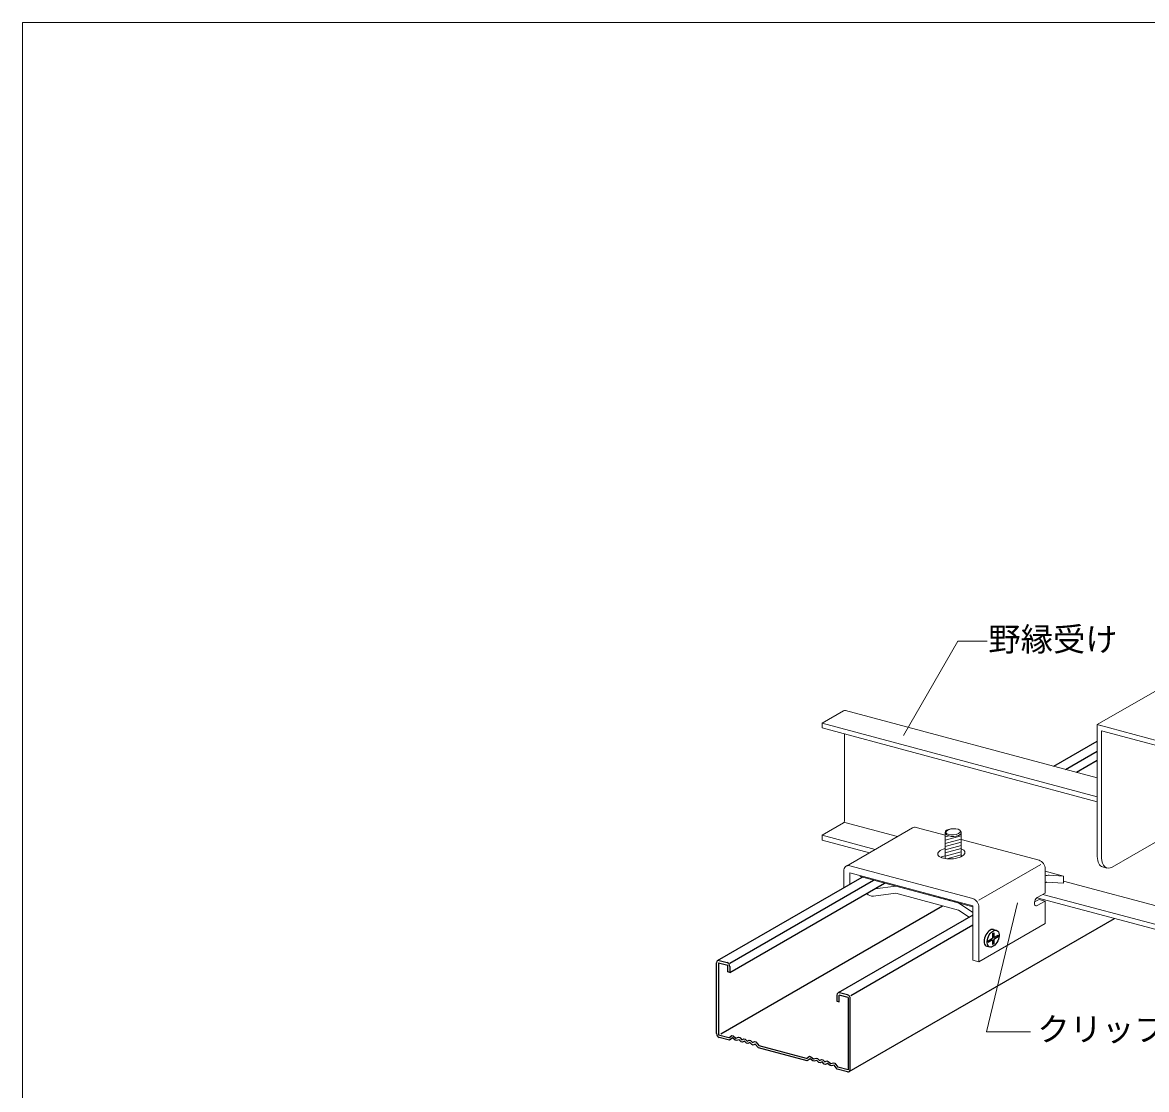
# Model space of a CAD drawing. Units: millimetres on the paper, with parts at other scales. Extents: x -138 to 136, y -92 to 95.
# Drawn here: x -137.5 to -15.8, y -20.5 to 95 of the extents above; entities that cross this region are included whole.
import ezdxf
from ezdxf.enums import TextEntityAlignment as Align

# ---------------------------------------------------------------- set-up
doc = ezdxf.new("R2010")
doc.units = ezdxf.units.MM
for name, color, linetype, lineweight in [('2-2_野縁受け', 3, 'Continuous', 18), ('2-3_野縁', 2, 'Continuous', 25), ('2-6_文字', 7, 'Continuous', 18), ('2-A_クリップ', 7, 'Continuous', 18), ('2-B_補強金具・金具・その他', 3, 'Continuous', 18), ('2-C_ビス・アンカーボルト・強調図形', 2, 'Continuous', 25), ('F-3_野縁', 7, 'Continuous', 18)]:
    doc.layers.add(name, color=color, linetype=linetype, lineweight=lineweight)
doc.styles.add('ＭＳ ゴシック', font='')
doc.styles.get('ＭＳ ゴシック').set_extended_font_data('MS Gothic')

msp = doc.modelspace()

# ---------------------------------------------------------------- linework, layer by layer
at = {"layer": '2-2_野縁受け'}
for p, q in [((-50.924, 19.181), (-48.637, 20.501)), ((-48.392, 20.547), (-21.142, 13.245)), ((-50.924, 19.181), (-50.924, 18.648)), ((-50.924, 19.181), (-50.924, 18.648)), ((-21.142, 11.201), (-50.924, 19.181)), ((-21.142, 10.668), (-50.924, 18.648)), ((-48.522, 18.004), (-48.522, 8.601)), ((-50.924, 7.048), (-48.637, 8.368)), ((-42.78, 6.896), (-48.487, 8.425)), ((-50.924, 7.048), (-50.924, 6.514)), ((-50.924, 7.048), (-50.924, 6.514)), ((-45.182, 5.509), (-50.924, 7.048)), ((-45.813, 5.145), (-50.924, 6.514)), ((-11.897, -1.379), (-24.798, 2.078)), ((-11.897, -3.943), (-27.659, 0.28)), ((-11.897, -3.41), (-27.028, 0.645))]:
    msp.add_line(p, q, dxfattribs=at)
for centre, major_axis, start_param, end_param in [((-48.637, 19.801), (0.263, 0.74), 0.044177, 0.5739712), ((-48.637, 8.534), (0.063, 0.176), 3.7155639, 5.2863602)]:
    msp.add_ellipse(centre, major_axis=major_axis, ratio=0.550454, start_param=start_param, end_param=end_param, dxfattribs=at)
at = {"layer": '2-3_野縁'}
for p, q in [((-25.836, 14.503), (-21.142, 17.213)), ((-24.582, 14.167), (-21.142, 16.153)), ((-23.399, 13.85), (-21.142, 15.153)), ((-62.254, -6.523), (-46.609, 2.51)), ((-60.923, -6.815), (-45.355, 2.174)), ((-60.923, -7.815), (-44.172, 1.857)), ((-61.898, -14.442), (-37.904, -0.589)), ((-34.624, -1.594), (-49.214, -10.017)), ((-48.001, -18.546), (-19.281, -1.964)), ((-47.842, -10.285), (-34.624, -2.654)), ((-62.372, -14.427), (-62.372, -6.76)), ((-62.14, -6.755), (-61.155, -7.019)), ((-62.14, -6.755), (-62.14, -14.582)), ((-62.082, -6.504), (-61.213, -6.737)), ((-60.923, -7.148), (-60.923, -7.815)), ((-60.923, -7.815), (-61.068, -7.776)), ((-49.332, -10.254), (-49.332, -10.921)), ((-48.115, -10.513), (-49.1, -10.249)), ((-48.173, -10.231), (-49.042, -9.998)), ((-48.115, -10.513), (-48.115, -18.34)), ((-47.883, -18.309), (-47.883, -10.642)), ((-61.039, -14.877), (-62.14, -14.582)), ((-60.967, -15.136), (-62.082, -14.838)), ((-61.039, -14.877), (-60.706, -14.633)), ((-60.271, -14.916), (-59.981, -14.827)), ((-59.981, -14.827), (-59.836, -14.866)), ((-59.836, -14.866), (-59.619, -15.091)), ((-59.619, -15.091), (-59.402, -14.982)), ((-59.402, -14.982), (-59.257, -15.021)), ((-59.257, -15.021), (-59.04, -15.246)), ((-59.04, -15.246), (-58.822, -15.138)), ((-58.822, -15.138), (-58.677, -15.177)), ((-58.677, -15.177), (-58.46, -15.401)), ((-58.46, -15.401), (-58.243, -15.293)), ((-58.243, -15.293), (-58.098, -15.332)), ((-57.837, -15.975), (-58.17, -15.552)), ((-58.098, -15.332), (-57.765, -15.754)), ((-52.636, -17.129), (-57.765, -15.754)), ((-52.636, -17.129), (-52.302, -16.885)), ((-52.302, -16.885), (-52.157, -16.924)), ((-52.157, -16.924), (-51.868, -17.168)), ((-51.868, -17.168), (-51.578, -17.079)), ((-51.578, -17.079), (-51.433, -17.118)), ((-51.433, -17.118), (-51.216, -17.343)), ((-51.216, -17.343), (-50.998, -17.234)), ((-50.998, -17.234), (-50.853, -17.273)), ((-50.853, -17.273), (-50.636, -17.498)), ((-50.636, -17.498), (-50.419, -17.389)), ((-50.419, -17.389), (-50.274, -17.428)), ((-50.274, -17.428), (-49.984, -17.673)), ((-49.984, -17.673), (-49.694, -17.584)), ((-49.289, -18.266), (-49.622, -17.843)), ((-48.115, -18.34), (-49.216, -18.045)), ((-48.175, -18.564), (-49.289, -18.266))]:
    msp.add_line(p, q, dxfattribs=at)
for points in [[(-60.923, -7.815), (-61.155, -7.753), (-61.155, -7.019)], [(-49.332, -10.921), (-49.1, -10.983), (-49.1, -10.249)], [(-58.17, -15.552), (-58.388, -15.661), (-58.532, -15.622), (-58.75, -15.397), (-58.967, -15.506), (-59.112, -15.467), (-59.329, -15.242), (-59.547, -15.35), (-59.692, -15.311), (-59.909, -15.087), (-60.199, -15.176), (-60.344, -15.137), (-60.633, -14.892), (-60.967, -15.136)], [(-60.706, -14.633), (-60.561, -14.672), (-60.271, -14.916)], [(-51.505, -17.338), (-51.795, -17.427), (-51.94, -17.388), (-52.23, -17.144), (-52.563, -17.388), (-57.837, -15.975)], [(-49.622, -17.843), (-49.912, -17.932), (-50.056, -17.893), (-50.346, -17.649), (-50.564, -17.757), (-50.708, -17.718), (-50.926, -17.494), (-51.143, -17.602), (-51.288, -17.563), (-51.505, -17.338)], [(-49.694, -17.584), (-49.549, -17.622), (-49.216, -18.045)]]:
    msp.add_lwpolyline(points, dxfattribs=at)
for centre, start_param, end_param in [((-62.082, -6.838), 5.6914085, 7.2622048), ((-61.213, -7.07), 4.1206122, 5.6914085), ((-49.042, -10.332), 5.6914085, 7.2622048), ((-48.173, -10.565), 4.1206122, 5.6914085), ((-62.082, -14.504), 0.9790195, 2.5498158), ((-48.173, -18.231), 2.5498158, 4.1206122)]:
    msp.add_ellipse(centre, major_axis=(-0.162, 0.32), ratio=0.751651, start_param=start_param, end_param=end_param, dxfattribs=at)
at = {"layer": '2-6_文字'}
for q in [(-42.124, 17.84), (-33.079, 28.032)]:
    msp.add_line((-36.239, 28.032), q, dxfattribs=at)
msp.add_lwpolyline([(-29.766, -0.258), (-33.139, -14.25), (-28.389, -14.25)], dxfattribs=at)
at = {"layer": '2-A_クリップ'}
for p, q in [((-37.629, 4.513), (-37.629, 7.337)), ((-35.868, 7.306), (-35.868, 4.737)), ((-37.629, 6.506), (-35.868, 6.978)), ((-37.629, 6.851), (-37.191, 6.969)), ((-37.629, 6.161), (-35.868, 6.633)), ((-37.629, 5.816), (-35.868, 6.288)), ((-37.629, 5.471), (-35.868, 5.943)), ((-37.629, 5.126), (-35.868, 5.598)), ((-37.629, 4.781), (-35.868, 5.252)), ((-37.428, 4.489), (-35.868, 4.907)), ((-46.804, 2.562), (-46.804, 2.679)), ((-46.804, 2.562), (-34.624, -0.702)), ((-26.782, 3.151), (-24.798, 2.619)), ((-26.349, 2.703), (-24.798, 2.619)), ((-24.798, 2.619), (-24.798, 1.853)), ((-45.246, 1.236), (-42.964, 1.533)), ((-36.154, -0.292), (-42.964, 1.533)), ((-26.688, 1.928), (-26.782, 1.874)), ((-26.596, 1.95), (-24.798, 1.853)), ((-45.371, 0.453), (-42.964, 0.766)), ((-36.154, -1.058), (-42.964, 0.766)), ((-34.624, -1.311), (-36.154, -0.292)), ((-35.013, -1.818), (-36.154, -1.058))]:
    msp.add_line(p, q, dxfattribs=at)
for centre, radius, start, end in [((-26.403, 1.705), 1, 86.9018, 112.249), ((-26.605, 1.784), 0.167, 86.9018, 120), ((-45.479, 1.28), 0.833, 220.64773, 277.40662)]:
    msp.add_arc(centre, radius, start, end, dxfattribs=at)
msp.add_ellipse((-36.748, 7.322), major_axis=(0.88, -0.02), ratio=0.474, start_param=1.5365587, end_param=6.7586014, dxfattribs=at)
msp.add_ellipse((-36.748, 7.41), major_axis=(0.792, 0.058), ratio=0.4101, dxfattribs=at)
at = {"layer": '2-B_補強金具・金具・その他'}
for p, q in [((-0.46, 30.952), (-21.142, 19.011)), ((-21.142, 19.011), (-9.638, 15.929)), ((-21.142, 19.011), (-20.679, 18.887)), ((-21.142, 19.011), (-21.142, 4.723)), ((-20.679, 18.354), (-20.679, 4.599)), ((-48.313, 3.701), (-41.136, 7.845)), ((-40.742, 7.888), (-37.629, 7.054)), ((-19.524, 3.599), (-11.742, 8.091)), ((-35.868, 6.582), (-27.448, 4.326)), ((-34.624, 0.183), (-47.918, 3.745)), ((-33.958, 0.004), (-27.258, 3.872)), ((-48.584, 3.157), (-48.584, 1.369)), ((-47.918, 2.978), (-34.624, -0.584)), ((-47.918, 2.978), (-47.918, 1.754)), ((-26.782, 3.381), (-26.782, 0.787)), ((-20.571, 3.614), (-20.108, 3.49)), ((-27.934, -0.182), (-27.448, 0.099)), ((-27.648, 0.287), (-26.782, 0.787)), ((-26.782, -0.08), (-27.448, 0.099)), ((-33.958, -0.763), (-33.958, -6.663)), ((-33.958, -6.663), (-26.782, -2.519))]:
    msp.add_line(p, q, dxfattribs=at)
for points in [[(-20.679, 18.354), (-10.102, 15.52), (-10.102, 14.386)], [(-33.958, -6.663), (-34.624, -6.484), (-34.624, -0.584)], [(-27.648, -0.58), (-26.782, -0.08), (-26.782, -2.519)]]:
    msp.add_lwpolyline(points, dxfattribs=at)
for centre, major_axis, ratio, start_param, end_param in [((-40.742, 7.121), (0.372, -0.736), 0.751651, 2.5498158, 3.1835482), ((-36.938, 5.095), (1.482, 0.108), 0.410193, 2.025865, 7.0176266), ((-47.918, 2.978), (0.372, -0.736), 0.751651, 2.5498158, 4.1206122), ((-36.938, 4.329), (1.482, 0.108), 0.410193, 2.025865, 2.4331373), ((-36.938, 4.329), (1.482, 0.108), 0.410193, 0.6488531, 0.7344413), ((-27.448, 3.559), (0.372, -0.736), 0.751651, 0.9790195, 2.5498158), ((-19.988, 5.39), (0.627, 1.762), 0.550454, 2.1447675, 3.1857696), ((-19.524, 5.265), (0.627, 1.762), 0.550454, 2.1447675, 3.7155639), ((-34.624, -0.584), (0.372, -0.736), 0.751651, 0.9790195, 2.5498158), ((-27.648, -0.146), (0.163, 0.458), 0.550454, 0.5739712, 3.7155639)]:
    msp.add_ellipse(centre, major_axis=major_axis, ratio=ratio, start_param=start_param, end_param=end_param, dxfattribs=at)
at = {"layer": '2-C_ビス・アンカーボルト・強調図形'}
for p, q in [((-32.492, -3.586), (-32.359, -3.509)), ((-32.492, -3.586), (-32.492, -4.112)), ((-32.39, -3.162), (-32.068, -3.248)), ((-32.359, -3.509), (-32.359, -4.035)), ((-32.962, -4.384), (-32.492, -4.112)), ((-32.962, -4.537), (-32.492, -4.266)), ((-32.962, -4.537), (-32.962, -4.384)), ((-32.492, -4.266), (-32.492, -4.792)), ((-32.359, -4.715), (-32.492, -4.792)), ((-32.359, -4.035), (-31.888, -3.764)), ((-32.359, -4.189), (-31.888, -3.918)), ((-32.359, -4.189), (-32.359, -4.715)), ((-31.888, -3.764), (-31.888, -3.918)), ((-33.105, -4.967), (-32.783, -5.053))]:
    msp.add_line(p, q, dxfattribs=at)
msp.add_ellipse((-32.747, -4.064), major_axis=(0.409, 0.883), ratio=0.57104, start_param=0.0988016, end_param=3.2403942, dxfattribs=at)
msp.add_ellipse((-32.425, -4.151), major_axis=(0.409, 0.883), ratio=0.57104, dxfattribs=at)
at = {"layer": 'F-3_野縁', "color": 3}
for q in [(135.5, 95), (-137.5, -90.5)]:
    msp.add_line((-137.5, 95), q, dxfattribs=at)

# ---------------------------------------------------------------- texts
at = {"layer": '2-6_文字', "style": 'ＭＳ ゴシック'}
for s, p in [('野縁受け', (-32.941, 26.196)), ('クリップ補強ピース', (-27.634, -16))]:
    msp.add_text(s, height=2.566, dxfattribs=at).set_placement(p, align=Align.BOTTOM_LEFT)

doc.saveas('drawing.dxf')
